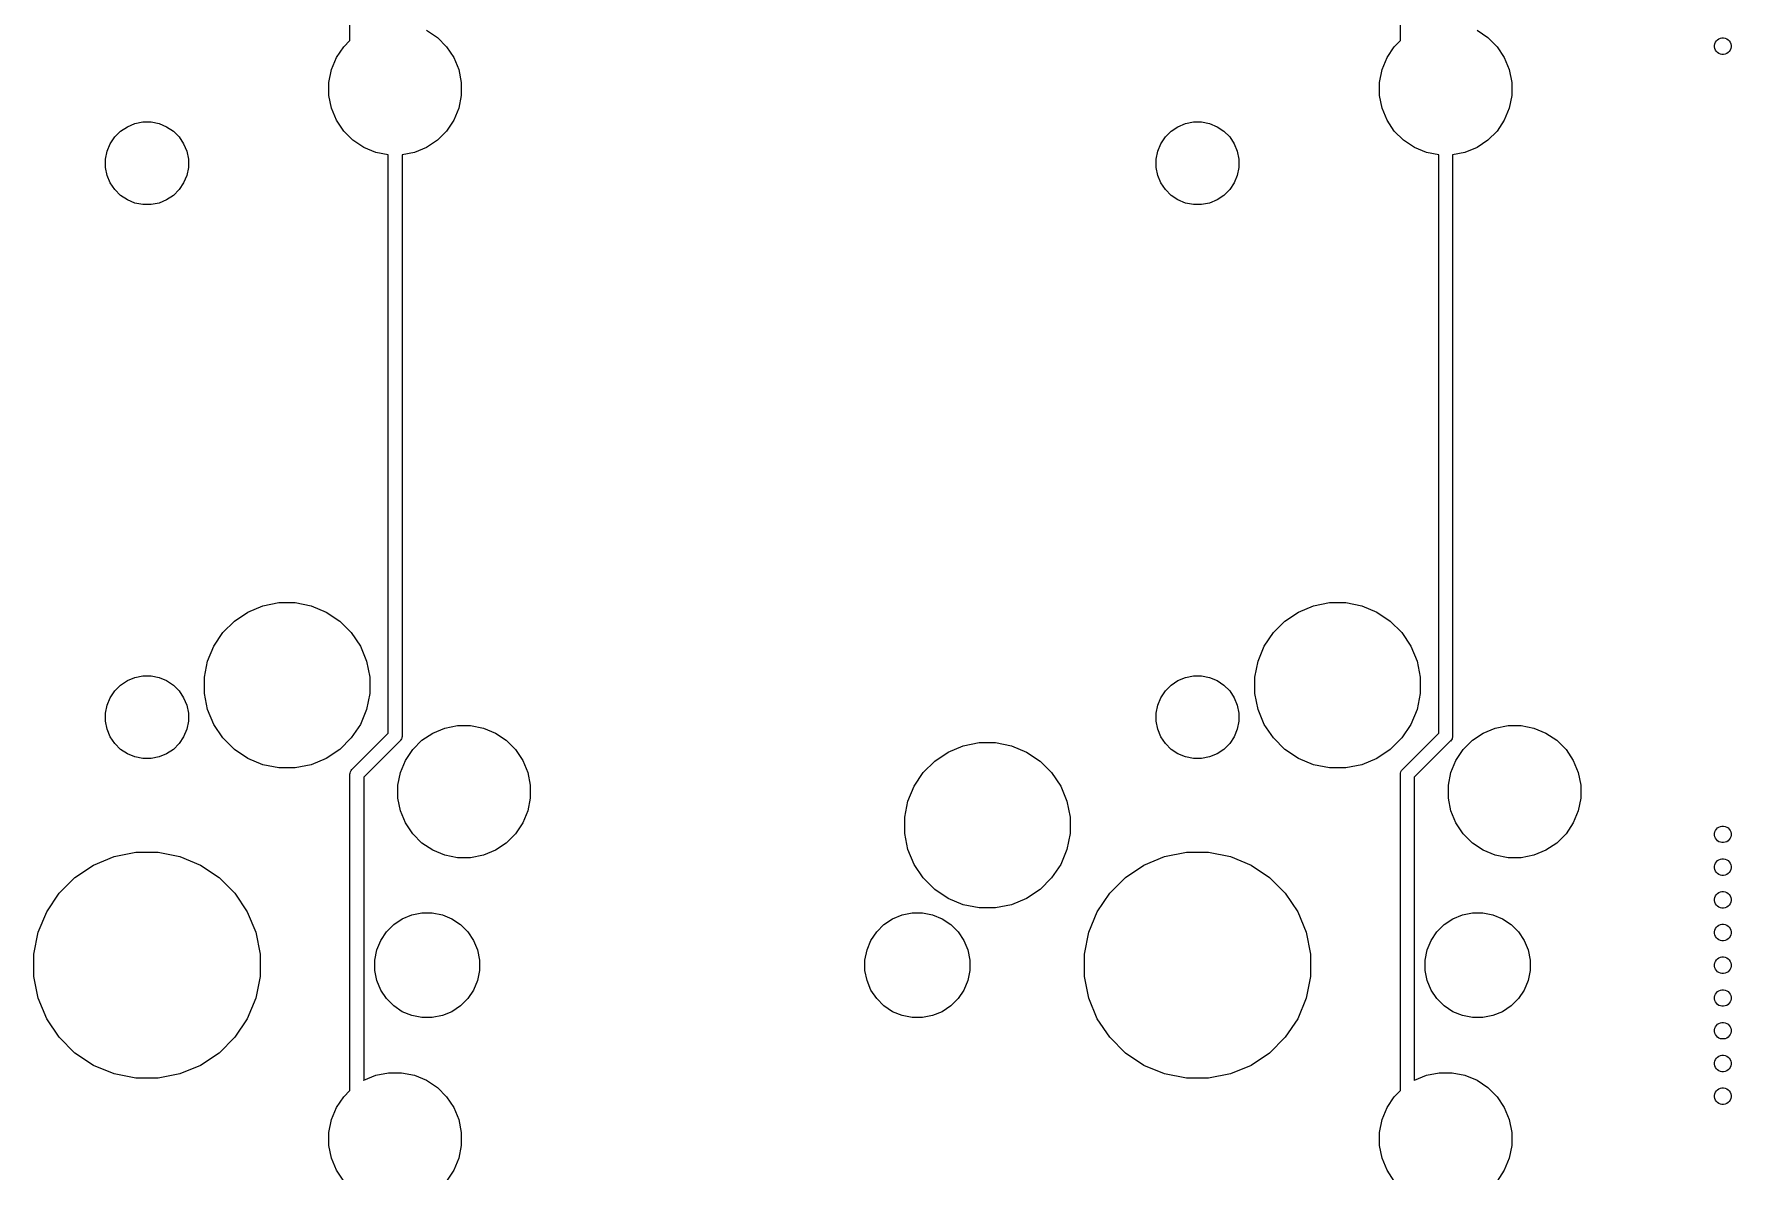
# Model space of a CAD drawing. Extents: x 52 to 337, y -159 to -34.
# Drawn here: x 163.05 to 193.82, y -111.68 to -91.05 of the extents above; entities that cross this region are included whole.
import ezdxf

# ---------------------------------------------------------------- set-up
doc = ezdxf.new("R2010")
doc.units = 0
doc.layers.add('BLACK', color=7, linetype='CONTINUOUS')

msp = doc.modelspace()

# ---------------------------------------------------------------- linework, layer by layer
at = {"layer": 'BLACK', "linetype": 'CONTINUOUS'}
for p, q in [((168.78, -91.1729), (168.78, -85.4441)), ((187.83, -91.1729), (187.83, -85.4441)), ((170.168, -90.9866), (170.365, -91.1179)), ((189.218, -90.9866), (189.415, -91.1179)), ((168.537, -91.4816), (168.668, -91.285)), ((168.668, -91.285), (168.78, -91.1729)), ((170.365, -91.1179), (170.532, -91.285)), ((170.532, -91.285), (170.663, -91.4816)), ((187.587, -91.4816), (187.718, -91.285)), ((187.718, -91.285), (187.83, -91.1729)), ((189.415, -91.1179), (189.582, -91.285)), ((189.582, -91.285), (189.713, -91.4816)), ((193.525, -91.2602), (193.531, -91.2312)), ((193.525, -91.2898), (193.525, -91.2602)), ((193.531, -91.3188), (193.525, -91.2898)), ((193.531, -91.2312), (193.542, -91.2039)), ((193.542, -91.3461), (193.531, -91.3188)), ((193.542, -91.2039), (193.558, -91.1794)), ((193.558, -91.3706), (193.542, -91.3461)), ((193.558, -91.1794), (193.579, -91.1585)), ((193.579, -91.3915), (193.558, -91.3706)), ((193.579, -91.1585), (193.604, -91.1421)), ((193.604, -91.4079), (193.579, -91.3915)), ((193.604, -91.1421), (193.631, -91.1308)), ((193.631, -91.1308), (193.66, -91.125)), ((193.66, -91.125), (193.69, -91.125)), ((193.69, -91.125), (193.719, -91.1308)), ((193.719, -91.1308), (193.746, -91.1421)), ((193.746, -91.1421), (193.771, -91.1585)), ((193.771, -91.3915), (193.746, -91.4079)), ((193.771, -91.1585), (193.792, -91.1794)), ((193.792, -91.3706), (193.771, -91.3915)), ((193.792, -91.1794), (193.808, -91.2039)), ((193.808, -91.3461), (193.792, -91.3706)), ((193.808, -91.2039), (193.819, -91.2312)), ((193.819, -91.3188), (193.808, -91.3461)), ((193.819, -91.2312), (193.825, -91.2602)), ((193.825, -91.2898), (193.819, -91.3188)), ((193.825, -91.2602), (193.825, -91.2898)), ((168.4, -91.9318), (168.446, -91.7)), ((168.446, -91.7), (168.537, -91.4816)), ((170.663, -91.4816), (170.754, -91.7)), ((170.754, -91.7), (170.8, -91.9318)), ((187.45, -91.9318), (187.496, -91.7)), ((187.496, -91.7), (187.587, -91.4816)), ((189.713, -91.4816), (189.804, -91.7)), ((189.804, -91.7), (189.85, -91.9318)), ((193.631, -91.4192), (193.604, -91.4079)), ((193.66, -91.425), (193.631, -91.4192)), ((193.69, -91.425), (193.66, -91.425)), ((193.719, -91.4192), (193.69, -91.425)), ((193.746, -91.4079), (193.719, -91.4192)), ((168.4, -92.1682), (168.4, -91.9318)), ((170.8, -91.9318), (170.8, -92.1682)), ((187.45, -92.1682), (187.45, -91.9318)), ((189.85, -91.9318), (189.85, -92.1682)), ((168.446, -92.4), (168.4, -92.1682)), ((170.8, -92.1682), (170.754, -92.4)), ((187.496, -92.4), (187.45, -92.1682)), ((189.85, -92.1682), (189.804, -92.4)), ((168.537, -92.6184), (168.446, -92.4)), ((168.668, -92.815), (168.537, -92.6184)), ((170.663, -92.6184), (170.532, -92.815)), ((170.754, -92.4), (170.663, -92.6184)), ((187.587, -92.6184), (187.496, -92.4)), ((187.718, -92.815), (187.587, -92.6184)), ((189.713, -92.6184), (189.582, -92.815)), ((189.804, -92.4), (189.713, -92.6184)), ((164.435, -93.0447), (164.517, -92.9219)), ((164.517, -92.9219), (164.622, -92.8174)), ((164.622, -92.8174), (164.745, -92.7354)), ((164.745, -92.7354), (164.881, -92.6788)), ((164.881, -92.6788), (165.026, -92.65)), ((165.026, -92.65), (165.174, -92.65)), ((165.174, -92.65), (165.319, -92.6788)), ((165.319, -92.6788), (165.455, -92.7354)), ((165.455, -92.7354), (165.578, -92.8174)), ((165.578, -92.8174), (165.683, -92.9219)), ((165.683, -92.9219), (165.765, -93.0447)), ((168.835, -92.9821), (168.668, -92.815)), ((170.532, -92.815), (170.365, -92.9821)), ((183.485, -93.0447), (183.567, -92.9219)), ((183.567, -92.9219), (183.672, -92.8174)), ((183.672, -92.8174), (183.795, -92.7354)), ((183.795, -92.7354), (183.931, -92.6788)), ((183.931, -92.6788), (184.076, -92.65)), ((184.076, -92.65), (184.224, -92.65)), ((184.224, -92.65), (184.369, -92.6788)), ((184.369, -92.6788), (184.505, -92.7354)), ((184.505, -92.7354), (184.628, -92.8174)), ((184.628, -92.8174), (184.733, -92.9219)), ((184.733, -92.9219), (184.815, -93.0447)), ((187.885, -92.9821), (187.718, -92.815)), ((189.582, -92.815), (189.415, -92.9821)), ((164.35, -93.3261), (164.379, -93.1812)), ((164.379, -93.1812), (164.435, -93.0447)), ((165.765, -93.0447), (165.821, -93.1812)), ((165.821, -93.1812), (165.85, -93.3261)), ((169.032, -93.1134), (168.835, -92.9821)), ((169.25, -93.2039), (169.032, -93.1134)), ((169.475, -93.2486), (169.25, -93.2039)), ((169.95, -93.2039), (169.725, -93.2486)), ((170.168, -93.1134), (169.95, -93.2039)), ((170.365, -92.9821), (170.168, -93.1134)), ((183.4, -93.3261), (183.429, -93.1812)), ((183.429, -93.1812), (183.485, -93.0447)), ((184.815, -93.0447), (184.871, -93.1812)), ((184.871, -93.1812), (184.9, -93.3261)), ((188.082, -93.1134), (187.885, -92.9821)), ((188.3, -93.2039), (188.082, -93.1134)), ((188.525, -93.2486), (188.3, -93.2039)), ((189, -93.2039), (188.775, -93.2486)), ((189.218, -93.1134), (189, -93.2039)), ((189.415, -92.9821), (189.218, -93.1134)), ((164.35, -93.4739), (164.35, -93.3261)), ((164.379, -93.6188), (164.35, -93.4739)), ((165.85, -93.4739), (165.821, -93.6188)), ((165.85, -93.3261), (165.85, -93.4739)), ((169.475, -103.741), (169.475, -93.2486)), ((169.725, -93.2486), (169.725, -103.787)), ((183.4, -93.4739), (183.4, -93.3261)), ((183.429, -93.6188), (183.4, -93.4739)), ((184.9, -93.4739), (184.871, -93.6188)), ((184.9, -93.3261), (184.9, -93.4739)), ((188.525, -103.741), (188.525, -93.2486)), ((188.775, -93.2486), (188.775, -103.787)), ((164.435, -93.7553), (164.379, -93.6188)), ((164.517, -93.8781), (164.435, -93.7553)), ((165.765, -93.7553), (165.683, -93.8781)), ((165.821, -93.6188), (165.765, -93.7553)), ((183.485, -93.7553), (183.429, -93.6188)), ((183.567, -93.8781), (183.485, -93.7553)), ((184.815, -93.7553), (184.733, -93.8781)), ((184.871, -93.6188), (184.815, -93.7553)), ((164.622, -93.9826), (164.517, -93.8781)), ((164.745, -94.0646), (164.622, -93.9826)), ((164.881, -94.1212), (164.745, -94.0646)), ((165.026, -94.15), (164.881, -94.1212)), ((165.174, -94.15), (165.026, -94.15)), ((165.319, -94.1212), (165.174, -94.15)), ((165.455, -94.0646), (165.319, -94.1212)), ((165.578, -93.9826), (165.455, -94.0646)), ((165.683, -93.8781), (165.578, -93.9826)), ((183.672, -93.9826), (183.567, -93.8781)), ((183.795, -94.0646), (183.672, -93.9826)), ((183.931, -94.1212), (183.795, -94.0646)), ((184.076, -94.15), (183.931, -94.1212)), ((184.224, -94.15), (184.076, -94.15)), ((184.369, -94.1212), (184.224, -94.15)), ((184.505, -94.0646), (184.369, -94.1212)), ((184.628, -93.9826), (184.505, -94.0646)), ((184.733, -93.8781), (184.628, -93.9826)), ((166.684, -101.705), (166.929, -101.541)), ((166.929, -101.541), (167.202, -101.428)), ((167.202, -101.428), (167.492, -101.37)), ((167.492, -101.37), (167.788, -101.37)), ((167.788, -101.37), (168.078, -101.428)), ((168.078, -101.428), (168.351, -101.541)), ((168.351, -101.541), (168.596, -101.705)), ((185.734, -101.705), (185.979, -101.541)), ((185.979, -101.541), (186.252, -101.428)), ((186.252, -101.428), (186.542, -101.37)), ((186.542, -101.37), (186.838, -101.37)), ((186.838, -101.37), (187.128, -101.428)), ((187.128, -101.428), (187.401, -101.541)), ((187.401, -101.541), (187.646, -101.705)), ((166.475, -101.914), (166.684, -101.705)), ((168.596, -101.705), (168.805, -101.914)), ((185.525, -101.914), (185.734, -101.705)), ((187.646, -101.705), (187.855, -101.914)), ((166.198, -102.432), (166.311, -102.159)), ((166.311, -102.159), (166.475, -101.914)), ((168.805, -101.914), (168.969, -102.159)), ((168.969, -102.159), (169.082, -102.432)), ((185.248, -102.432), (185.361, -102.159)), ((185.361, -102.159), (185.525, -101.914)), ((187.855, -101.914), (188.019, -102.159)), ((188.019, -102.159), (188.132, -102.432)), ((166.14, -102.722), (166.198, -102.432)), ((169.082, -102.432), (169.14, -102.722)), ((185.19, -102.722), (185.248, -102.432)), ((188.132, -102.432), (188.19, -102.722)), ((164.622, -102.867), (164.745, -102.785)), ((164.745, -102.785), (164.881, -102.729)), ((164.881, -102.729), (165.026, -102.7)), ((165.026, -102.7), (165.174, -102.7)), ((165.174, -102.7), (165.319, -102.729)), ((165.319, -102.729), (165.455, -102.785)), ((165.455, -102.785), (165.578, -102.867)), ((166.14, -103.018), (166.14, -102.722)), ((169.14, -102.722), (169.14, -103.018)), ((183.672, -102.867), (183.795, -102.785)), ((183.795, -102.785), (183.931, -102.729)), ((183.931, -102.729), (184.076, -102.7)), ((184.076, -102.7), (184.224, -102.7)), ((184.224, -102.7), (184.369, -102.729)), ((184.369, -102.729), (184.505, -102.785)), ((184.505, -102.785), (184.628, -102.867)), ((185.19, -103.018), (185.19, -102.722)), ((188.19, -102.722), (188.19, -103.018)), ((164.379, -103.231), (164.435, -103.095)), ((164.435, -103.095), (164.517, -102.972)), ((164.517, -102.972), (164.622, -102.867)), ((165.578, -102.867), (165.683, -102.972)), ((165.683, -102.972), (165.765, -103.095)), ((165.765, -103.095), (165.821, -103.231)), ((166.198, -103.308), (166.14, -103.018)), ((169.14, -103.018), (169.082, -103.308)), ((183.429, -103.231), (183.485, -103.095)), ((183.485, -103.095), (183.567, -102.972)), ((183.567, -102.972), (183.672, -102.867)), ((184.628, -102.867), (184.733, -102.972)), ((184.733, -102.972), (184.815, -103.095)), ((184.815, -103.095), (184.871, -103.231)), ((185.248, -103.308), (185.19, -103.018)), ((188.19, -103.018), (188.132, -103.308)), ((164.35, -103.376), (164.379, -103.231)), ((164.35, -103.524), (164.35, -103.376)), ((165.821, -103.231), (165.85, -103.376)), ((165.85, -103.376), (165.85, -103.524)), ((166.311, -103.581), (166.198, -103.308)), ((169.082, -103.308), (168.969, -103.581)), ((183.4, -103.376), (183.429, -103.231)), ((183.4, -103.524), (183.4, -103.376)), ((184.871, -103.231), (184.9, -103.376)), ((184.9, -103.376), (184.9, -103.524)), ((185.361, -103.581), (185.248, -103.308)), ((188.132, -103.308), (188.019, -103.581)), ((164.379, -103.669), (164.35, -103.524)), ((164.435, -103.805), (164.379, -103.669)), ((165.821, -103.669), (165.765, -103.805)), ((165.85, -103.524), (165.821, -103.669)), ((166.475, -103.826), (166.311, -103.581)), ((168.969, -103.581), (168.805, -103.826)), ((170.282, -103.737), (170.5, -103.646)), ((170.5, -103.646), (170.732, -103.6)), ((170.732, -103.6), (170.968, -103.6)), ((170.968, -103.6), (171.2, -103.646)), ((171.2, -103.646), (171.418, -103.737)), ((183.429, -103.669), (183.4, -103.524)), ((183.485, -103.805), (183.429, -103.669)), ((184.871, -103.669), (184.815, -103.805)), ((184.9, -103.524), (184.871, -103.669)), ((185.525, -103.826), (185.361, -103.581)), ((188.019, -103.581), (187.855, -103.826)), ((189.332, -103.737), (189.55, -103.646)), ((189.55, -103.646), (189.782, -103.6)), ((189.782, -103.6), (190.018, -103.6)), ((190.018, -103.6), (190.25, -103.646)), ((190.25, -103.646), (190.468, -103.737)), ((164.517, -103.928), (164.435, -103.805)), ((164.622, -104.033), (164.517, -103.928)), ((165.683, -103.928), (165.578, -104.033)), ((165.765, -103.805), (165.683, -103.928)), ((166.684, -104.035), (166.475, -103.826)), ((168.805, -103.826), (168.596, -104.035)), ((168.821, -104.395), (169.475, -103.741)), ((169.684, -103.886), (169.03, -104.54)), ((169.689, -103.882), (169.684, -103.886)), ((169.7, -103.868), (169.689, -103.882)), ((169.704, -103.863), (169.7, -103.868)), ((169.716, -103.841), (169.704, -103.863)), ((169.72, -103.829), (169.716, -103.841)), ((169.723, -103.818), (169.72, -103.829)), ((169.725, -103.799), (169.723, -103.818)), ((169.725, -103.787), (169.726, -103.793)), ((169.726, -103.793), (169.725, -103.799)), ((169.725, -103.799), (169.725, -103.799)), ((169.918, -104.035), (170.085, -103.868)), ((170.085, -103.868), (170.282, -103.737)), ((171.418, -103.737), (171.615, -103.868)), ((171.615, -103.868), (171.782, -104.035)), ((179.629, -104.081), (179.902, -103.968)), ((179.902, -103.968), (180.192, -103.91)), ((180.192, -103.91), (180.488, -103.91)), ((180.488, -103.91), (180.778, -103.968)), ((180.778, -103.968), (181.051, -104.081)), ((183.567, -103.928), (183.485, -103.805)), ((183.672, -104.033), (183.567, -103.928)), ((184.733, -103.928), (184.628, -104.033)), ((184.815, -103.805), (184.733, -103.928)), ((185.734, -104.035), (185.525, -103.826)), ((187.855, -103.826), (187.646, -104.035)), ((187.871, -104.395), (188.525, -103.741)), ((188.734, -103.886), (188.08, -104.54)), ((188.739, -103.882), (188.734, -103.886)), ((188.75, -103.868), (188.739, -103.882)), ((188.754, -103.863), (188.75, -103.868)), ((188.766, -103.841), (188.754, -103.863)), ((188.77, -103.829), (188.766, -103.841)), ((188.773, -103.818), (188.77, -103.829)), ((188.775, -103.799), (188.773, -103.818)), ((188.775, -103.787), (188.776, -103.793)), ((188.776, -103.793), (188.775, -103.799)), ((188.775, -103.799), (188.775, -103.799)), ((188.968, -104.035), (189.135, -103.868)), ((189.135, -103.868), (189.332, -103.737)), ((190.468, -103.737), (190.665, -103.868)), ((190.665, -103.868), (190.832, -104.035)), ((164.745, -104.115), (164.622, -104.033)), ((164.881, -104.171), (164.745, -104.115)), ((165.026, -104.2), (164.881, -104.171)), ((165.174, -104.2), (165.026, -104.2)), ((165.319, -104.171), (165.174, -104.2)), ((165.455, -104.115), (165.319, -104.171)), ((165.578, -104.033), (165.455, -104.115)), ((166.929, -104.199), (166.684, -104.035)), ((167.202, -104.312), (166.929, -104.199)), ((167.492, -104.37), (167.202, -104.312)), ((168.078, -104.312), (167.788, -104.37)), ((168.351, -104.199), (168.078, -104.312)), ((168.596, -104.035), (168.351, -104.199)), ((169.696, -104.45), (169.787, -104.232)), ((169.787, -104.232), (169.918, -104.035)), ((171.782, -104.035), (171.913, -104.232)), ((171.913, -104.232), (172.004, -104.45)), ((179.175, -104.454), (179.384, -104.245)), ((179.384, -104.245), (179.629, -104.081)), ((181.051, -104.081), (181.296, -104.245)), ((181.296, -104.245), (181.505, -104.454)), ((183.795, -104.115), (183.672, -104.033)), ((183.931, -104.171), (183.795, -104.115)), ((184.076, -104.2), (183.931, -104.171)), ((184.224, -104.2), (184.076, -104.2)), ((184.369, -104.171), (184.224, -104.2)), ((184.505, -104.115), (184.369, -104.171)), ((184.628, -104.033), (184.505, -104.115)), ((185.979, -104.199), (185.734, -104.035)), ((186.252, -104.312), (185.979, -104.199)), ((186.542, -104.37), (186.252, -104.312)), ((187.128, -104.312), (186.838, -104.37)), ((187.401, -104.199), (187.128, -104.312)), ((187.646, -104.035), (187.401, -104.199)), ((188.746, -104.45), (188.837, -104.232)), ((188.837, -104.232), (188.968, -104.035)), ((190.832, -104.035), (190.963, -104.232)), ((190.963, -104.232), (191.054, -104.45)), ((167.788, -104.37), (167.492, -104.37)), ((168.779, -104.488), (168.78, -104.482)), ((168.78, -104.494), (168.779, -104.488)), ((168.78, -104.482), (168.782, -104.463)), ((168.78, -104.482), (168.78, -104.482)), ((168.78, -110.223), (168.78, -104.494)), ((168.782, -104.463), (168.789, -104.44)), ((168.789, -104.44), (168.801, -104.418)), ((168.801, -104.418), (168.816, -104.399)), ((168.816, -104.399), (168.821, -104.395)), ((169.03, -104.54), (169.03, -110.038)), ((169.65, -104.682), (169.696, -104.45)), ((172.004, -104.45), (172.05, -104.682)), ((179.011, -104.699), (179.175, -104.454)), ((181.505, -104.454), (181.669, -104.699)), ((186.838, -104.37), (186.542, -104.37)), ((187.829, -104.488), (187.83, -104.482)), ((187.83, -104.494), (187.829, -104.488)), ((187.83, -104.482), (187.832, -104.463)), ((187.83, -104.482), (187.83, -104.482)), ((187.83, -110.223), (187.83, -104.494)), ((187.832, -104.463), (187.839, -104.44)), ((187.839, -104.44), (187.851, -104.418)), ((187.851, -104.418), (187.866, -104.399)), ((187.866, -104.399), (187.871, -104.395)), ((188.08, -104.54), (188.08, -110.038)), ((188.7, -104.682), (188.746, -104.45)), ((191.054, -104.45), (191.1, -104.682)), ((169.65, -104.918), (169.65, -104.682)), ((169.696, -105.15), (169.65, -104.918)), ((172.05, -104.918), (172.004, -105.15)), ((172.05, -104.682), (172.05, -104.918)), ((178.898, -104.972), (179.011, -104.699)), ((181.669, -104.699), (181.782, -104.972)), ((188.7, -104.918), (188.7, -104.682)), ((188.746, -105.15), (188.7, -104.918)), ((191.1, -104.918), (191.054, -105.15)), ((191.1, -104.682), (191.1, -104.918)), ((169.787, -105.368), (169.696, -105.15)), ((172.004, -105.15), (171.913, -105.368)), ((178.84, -105.262), (178.898, -104.972)), ((181.782, -104.972), (181.84, -105.262)), ((188.837, -105.368), (188.746, -105.15)), ((191.054, -105.15), (190.963, -105.368)), ((169.918, -105.565), (169.787, -105.368)), ((171.913, -105.368), (171.782, -105.565)), ((178.84, -105.558), (178.84, -105.262)), ((178.898, -105.848), (178.84, -105.558)), ((181.84, -105.558), (181.782, -105.848)), ((181.84, -105.262), (181.84, -105.558)), ((188.968, -105.565), (188.837, -105.368)), ((190.963, -105.368), (190.832, -105.565)), ((193.525, -105.56), (193.531, -105.531)), ((193.531, -105.531), (193.542, -105.504)), ((193.542, -105.504), (193.558, -105.479)), ((193.558, -105.479), (193.579, -105.458)), ((193.579, -105.458), (193.604, -105.442)), ((193.604, -105.442), (193.631, -105.431)), ((193.631, -105.431), (193.66, -105.425)), ((193.66, -105.425), (193.69, -105.425)), ((193.69, -105.425), (193.719, -105.431)), ((193.719, -105.431), (193.746, -105.442)), ((193.746, -105.442), (193.771, -105.458)), ((193.771, -105.458), (193.792, -105.479)), ((193.792, -105.479), (193.808, -105.504)), ((193.808, -105.504), (193.819, -105.531)), ((193.819, -105.531), (193.825, -105.56)), ((170.085, -105.732), (169.918, -105.565)), ((170.282, -105.863), (170.085, -105.732)), ((170.5, -105.954), (170.282, -105.863)), ((171.418, -105.863), (171.2, -105.954)), ((171.615, -105.732), (171.418, -105.863)), ((171.782, -105.565), (171.615, -105.732)), ((179.011, -106.121), (178.898, -105.848)), ((181.782, -105.848), (181.669, -106.121)), ((189.135, -105.732), (188.968, -105.565)), ((189.332, -105.863), (189.135, -105.732)), ((189.55, -105.954), (189.332, -105.863)), ((190.468, -105.863), (190.25, -105.954)), ((190.665, -105.732), (190.468, -105.863)), ((190.832, -105.565), (190.665, -105.732)), ((193.525, -105.59), (193.525, -105.56)), ((193.531, -105.619), (193.525, -105.59)), ((193.542, -105.646), (193.531, -105.619)), ((193.558, -105.671), (193.542, -105.646)), ((193.579, -105.692), (193.558, -105.671)), ((193.604, -105.708), (193.579, -105.692)), ((193.631, -105.719), (193.604, -105.708)), ((193.66, -105.725), (193.631, -105.719)), ((193.69, -105.725), (193.66, -105.725)), ((193.719, -105.719), (193.69, -105.725)), ((193.746, -105.708), (193.719, -105.719)), ((193.771, -105.692), (193.746, -105.708)), ((193.792, -105.671), (193.771, -105.692)), ((193.808, -105.646), (193.792, -105.671)), ((193.819, -105.619), (193.808, -105.646)), ((193.825, -105.59), (193.819, -105.619)), ((193.825, -105.56), (193.825, -105.59)), ((163.793, -106.358), (164.129, -106.133)), ((164.129, -106.133), (164.502, -105.979)), ((164.502, -105.979), (164.898, -105.9)), ((164.898, -105.9), (165.302, -105.9)), ((165.302, -105.9), (165.698, -105.979)), ((165.698, -105.979), (166.071, -106.133)), ((166.071, -106.133), (166.407, -106.358)), ((170.732, -106), (170.5, -105.954)), ((170.968, -106), (170.732, -106)), ((171.2, -105.954), (170.968, -106)), ((179.175, -106.366), (179.011, -106.121)), ((181.669, -106.121), (181.505, -106.366)), ((182.843, -106.358), (183.179, -106.133)), ((183.179, -106.133), (183.552, -105.979)), ((183.552, -105.979), (183.948, -105.9)), ((183.948, -105.9), (184.352, -105.9)), ((184.352, -105.9), (184.748, -105.979)), ((184.748, -105.979), (185.121, -106.133)), ((185.121, -106.133), (185.457, -106.358)), ((189.782, -106), (189.55, -105.954)), ((190.018, -106), (189.782, -106)), ((190.25, -105.954), (190.018, -106)), ((193.525, -106.154), (193.531, -106.125)), ((193.525, -106.184), (193.525, -106.154)), ((193.531, -106.125), (193.542, -106.098)), ((193.542, -106.098), (193.558, -106.073)), ((193.558, -106.073), (193.579, -106.052)), ((193.579, -106.052), (193.604, -106.036)), ((193.604, -106.036), (193.631, -106.025)), ((193.631, -106.025), (193.66, -106.019)), ((193.66, -106.019), (193.69, -106.019)), ((193.69, -106.019), (193.719, -106.025)), ((193.719, -106.025), (193.746, -106.036)), ((193.746, -106.036), (193.771, -106.052)), ((193.771, -106.052), (193.792, -106.073)), ((193.792, -106.073), (193.808, -106.098)), ((193.808, -106.098), (193.819, -106.125)), ((193.819, -106.125), (193.825, -106.154)), ((193.825, -106.154), (193.825, -106.184)), ((163.508, -106.643), (163.793, -106.358)), ((166.407, -106.358), (166.692, -106.643)), ((179.384, -106.575), (179.175, -106.366)), ((181.505, -106.366), (181.296, -106.575)), ((182.558, -106.643), (182.843, -106.358)), ((185.457, -106.358), (185.742, -106.643)), ((193.531, -106.213), (193.525, -106.184)), ((193.542, -106.24), (193.531, -106.213)), ((193.558, -106.264), (193.542, -106.24)), ((193.579, -106.285), (193.558, -106.264)), ((193.604, -106.302), (193.579, -106.285)), ((193.631, -106.313), (193.604, -106.302)), ((193.66, -106.319), (193.631, -106.313)), ((193.69, -106.319), (193.66, -106.319)), ((193.719, -106.313), (193.69, -106.319)), ((193.746, -106.302), (193.719, -106.313)), ((193.771, -106.285), (193.746, -106.302)), ((193.792, -106.264), (193.771, -106.285)), ((193.808, -106.24), (193.792, -106.264)), ((193.819, -106.213), (193.808, -106.24)), ((193.825, -106.184), (193.819, -106.213)), ((163.283, -106.979), (163.508, -106.643)), ((166.692, -106.643), (166.917, -106.979)), ((179.629, -106.739), (179.384, -106.575)), ((179.902, -106.852), (179.629, -106.739)), ((181.051, -106.739), (180.778, -106.852)), ((181.296, -106.575), (181.051, -106.739)), ((182.333, -106.979), (182.558, -106.643)), ((185.742, -106.643), (185.967, -106.979)), ((193.525, -106.748), (193.531, -106.719)), ((193.525, -106.777), (193.525, -106.748)), ((193.531, -106.806), (193.525, -106.777)), ((193.531, -106.719), (193.542, -106.691)), ((193.542, -106.691), (193.558, -106.667)), ((193.558, -106.667), (193.579, -106.646)), ((193.579, -106.646), (193.604, -106.63)), ((193.604, -106.63), (193.631, -106.618)), ((193.631, -106.618), (193.66, -106.612)), ((193.66, -106.612), (193.69, -106.612)), ((193.69, -106.612), (193.719, -106.618)), ((193.719, -106.618), (193.746, -106.63)), ((193.746, -106.63), (193.771, -106.646)), ((193.771, -106.646), (193.792, -106.667)), ((193.792, -106.667), (193.808, -106.691)), ((193.808, -106.691), (193.819, -106.719)), ((193.819, -106.719), (193.825, -106.748)), ((193.825, -106.777), (193.819, -106.806)), ((193.825, -106.748), (193.825, -106.777)), ((163.129, -107.352), (163.283, -106.979)), ((166.917, -106.979), (167.071, -107.352)), ((169.73, -107.108), (169.903, -107.037)), ((169.903, -107.037), (170.086, -107)), ((170.086, -107), (170.274, -107)), ((170.274, -107), (170.457, -107.037)), ((170.457, -107.037), (170.63, -107.108)), ((178.62, -107.108), (178.793, -107.037)), ((178.793, -107.037), (178.976, -107)), ((178.976, -107), (179.164, -107)), ((179.164, -107), (179.347, -107.037)), ((179.347, -107.037), (179.52, -107.108)), ((180.192, -106.91), (179.902, -106.852)), ((180.488, -106.91), (180.192, -106.91)), ((180.778, -106.852), (180.488, -106.91)), ((182.179, -107.352), (182.333, -106.979)), ((185.967, -106.979), (186.121, -107.352)), ((188.78, -107.108), (188.953, -107.037)), ((188.953, -107.037), (189.136, -107)), ((189.136, -107), (189.324, -107)), ((189.324, -107), (189.507, -107.037)), ((189.507, -107.037), (189.68, -107.108)), ((193.542, -106.834), (193.531, -106.806)), ((193.558, -106.858), (193.542, -106.834)), ((193.579, -106.879), (193.558, -106.858)), ((193.604, -106.895), (193.579, -106.879)), ((193.631, -106.907), (193.604, -106.895)), ((193.66, -106.912), (193.631, -106.907)), ((193.69, -106.912), (193.66, -106.912)), ((193.719, -106.907), (193.69, -106.912)), ((193.746, -106.895), (193.719, -106.907)), ((193.771, -106.879), (193.746, -106.895)), ((193.792, -106.858), (193.771, -106.879)), ((193.808, -106.834), (193.792, -106.858)), ((193.819, -106.806), (193.808, -106.834)), ((163.05, -107.748), (163.129, -107.352)), ((167.071, -107.352), (167.15, -107.748)), ((169.338, -107.5), (169.442, -107.344)), ((169.442, -107.344), (169.574, -107.212)), ((169.574, -107.212), (169.73, -107.108)), ((170.63, -107.108), (170.786, -107.212)), ((170.786, -107.212), (170.918, -107.344)), ((170.918, -107.344), (171.022, -107.5)), ((178.228, -107.5), (178.332, -107.344)), ((178.332, -107.344), (178.464, -107.212)), ((178.464, -107.212), (178.62, -107.108)), ((179.52, -107.108), (179.676, -107.212)), ((179.676, -107.212), (179.808, -107.344)), ((179.808, -107.344), (179.912, -107.5)), ((182.1, -107.748), (182.179, -107.352)), ((186.121, -107.352), (186.2, -107.748)), ((188.388, -107.5), (188.492, -107.344)), ((188.492, -107.344), (188.624, -107.212)), ((188.624, -107.212), (188.78, -107.108)), ((189.68, -107.108), (189.836, -107.212)), ((189.836, -107.212), (189.968, -107.344)), ((189.968, -107.344), (190.072, -107.5)), ((193.525, -107.341), (193.531, -107.312)), ((193.525, -107.371), (193.525, -107.341)), ((193.531, -107.4), (193.525, -107.371)), ((193.531, -107.312), (193.542, -107.285)), ((193.542, -107.427), (193.531, -107.4)), ((193.542, -107.285), (193.558, -107.261)), ((193.558, -107.261), (193.579, -107.24)), ((193.579, -107.24), (193.604, -107.223)), ((193.604, -107.223), (193.631, -107.212)), ((193.631, -107.212), (193.66, -107.206)), ((193.66, -107.206), (193.69, -107.206)), ((193.69, -107.206), (193.719, -107.212)), ((193.719, -107.212), (193.746, -107.223)), ((193.746, -107.223), (193.771, -107.24)), ((193.771, -107.24), (193.792, -107.261)), ((193.792, -107.261), (193.808, -107.285)), ((193.808, -107.285), (193.819, -107.312)), ((193.819, -107.4), (193.808, -107.427)), ((193.819, -107.312), (193.825, -107.341)), ((193.825, -107.371), (193.819, -107.4)), ((193.825, -107.341), (193.825, -107.371)), ((169.23, -107.856), (169.267, -107.673)), ((169.267, -107.673), (169.338, -107.5)), ((171.022, -107.5), (171.093, -107.673)), ((171.093, -107.673), (171.13, -107.856)), ((178.12, -107.856), (178.157, -107.673)), ((178.157, -107.673), (178.228, -107.5)), ((179.912, -107.5), (179.983, -107.673)), ((179.983, -107.673), (180.02, -107.856)), ((188.28, -107.856), (188.317, -107.673)), ((188.317, -107.673), (188.388, -107.5)), ((190.072, -107.5), (190.143, -107.673)), ((190.143, -107.673), (190.18, -107.856)), ((193.558, -107.452), (193.542, -107.427)), ((193.579, -107.473), (193.558, -107.452)), ((193.604, -107.489), (193.579, -107.473)), ((193.631, -107.5), (193.604, -107.489)), ((193.66, -107.506), (193.631, -107.5)), ((193.69, -107.506), (193.66, -107.506)), ((193.719, -107.5), (193.69, -107.506)), ((193.746, -107.489), (193.719, -107.5)), ((193.771, -107.473), (193.746, -107.489)), ((193.792, -107.452), (193.771, -107.473)), ((193.808, -107.427), (193.792, -107.452)), ((163.05, -108.152), (163.05, -107.748)), ((167.15, -107.748), (167.15, -108.152)), ((169.23, -108.044), (169.23, -107.856)), ((171.13, -107.856), (171.13, -108.044)), ((178.12, -108.044), (178.12, -107.856)), ((180.02, -107.856), (180.02, -108.044)), ((182.1, -108.152), (182.1, -107.748)), ((186.2, -107.748), (186.2, -108.152)), ((188.28, -108.044), (188.28, -107.856)), ((190.18, -107.856), (190.18, -108.044)), ((193.525, -107.935), (193.531, -107.906)), ((193.525, -107.965), (193.525, -107.935)), ((193.531, -107.994), (193.525, -107.965)), ((193.531, -107.906), (193.542, -107.879)), ((193.542, -108.021), (193.531, -107.994)), ((193.542, -107.879), (193.558, -107.854)), ((193.558, -107.854), (193.579, -107.833)), ((193.579, -107.833), (193.604, -107.817)), ((193.604, -107.817), (193.631, -107.806)), ((193.631, -107.806), (193.66, -107.8)), ((193.66, -107.8), (193.69, -107.8)), ((193.69, -107.8), (193.719, -107.806)), ((193.719, -107.806), (193.746, -107.817)), ((193.746, -107.817), (193.771, -107.833)), ((193.771, -107.833), (193.792, -107.854)), ((193.792, -107.854), (193.808, -107.879)), ((193.808, -107.879), (193.819, -107.906)), ((193.819, -107.994), (193.808, -108.021)), ((193.819, -107.906), (193.825, -107.935)), ((193.825, -107.965), (193.819, -107.994)), ((193.825, -107.935), (193.825, -107.965)), ((163.129, -108.548), (163.05, -108.152)), ((167.15, -108.152), (167.071, -108.548)), ((169.267, -108.227), (169.23, -108.044)), ((169.338, -108.4), (169.267, -108.227)), ((171.093, -108.227), (171.022, -108.4)), ((171.13, -108.044), (171.093, -108.227)), ((178.157, -108.227), (178.12, -108.044)), ((178.228, -108.4), (178.157, -108.227)), ((179.983, -108.227), (179.912, -108.4)), ((180.02, -108.044), (179.983, -108.227)), ((182.179, -108.548), (182.1, -108.152)), ((186.2, -108.152), (186.121, -108.548)), ((188.317, -108.227), (188.28, -108.044)), ((188.388, -108.4), (188.317, -108.227)), ((190.143, -108.227), (190.072, -108.4)), ((190.18, -108.044), (190.143, -108.227)), ((193.558, -108.046), (193.542, -108.021)), ((193.579, -108.067), (193.558, -108.046)), ((193.604, -108.083), (193.579, -108.067)), ((193.631, -108.094), (193.604, -108.083)), ((193.66, -108.1), (193.631, -108.094)), ((193.69, -108.1), (193.66, -108.1)), ((193.719, -108.094), (193.69, -108.1)), ((193.746, -108.083), (193.719, -108.094)), ((193.771, -108.067), (193.746, -108.083)), ((193.792, -108.046), (193.771, -108.067)), ((193.808, -108.021), (193.792, -108.046)), ((163.283, -108.921), (163.129, -108.548)), ((167.071, -108.548), (166.917, -108.921)), ((169.442, -108.556), (169.338, -108.4)), ((169.574, -108.688), (169.442, -108.556)), ((170.918, -108.556), (170.786, -108.688)), ((171.022, -108.4), (170.918, -108.556)), ((178.332, -108.556), (178.228, -108.4)), ((178.464, -108.688), (178.332, -108.556)), ((179.808, -108.556), (179.676, -108.688)), ((179.912, -108.4), (179.808, -108.556)), ((182.333, -108.921), (182.179, -108.548)), ((186.121, -108.548), (185.967, -108.921)), ((188.492, -108.556), (188.388, -108.4)), ((188.624, -108.688), (188.492, -108.556)), ((189.968, -108.556), (189.836, -108.688)), ((190.072, -108.4), (189.968, -108.556)), ((193.525, -108.529), (193.531, -108.5)), ((193.525, -108.559), (193.525, -108.529)), ((193.531, -108.588), (193.525, -108.559)), ((193.531, -108.5), (193.542, -108.473)), ((193.542, -108.615), (193.531, -108.588)), ((193.542, -108.473), (193.558, -108.448)), ((193.558, -108.639), (193.542, -108.615)), ((193.558, -108.448), (193.579, -108.427)), ((193.579, -108.427), (193.604, -108.411)), ((193.604, -108.411), (193.631, -108.4)), ((193.631, -108.4), (193.66, -108.394)), ((193.66, -108.394), (193.69, -108.394)), ((193.69, -108.394), (193.719, -108.4)), ((193.719, -108.4), (193.746, -108.411)), ((193.746, -108.411), (193.771, -108.427)), ((193.771, -108.427), (193.792, -108.448)), ((193.792, -108.448), (193.808, -108.473)), ((193.808, -108.615), (193.792, -108.639)), ((193.808, -108.473), (193.819, -108.5)), ((193.819, -108.588), (193.808, -108.615)), ((193.819, -108.5), (193.825, -108.529)), ((193.825, -108.559), (193.819, -108.588)), ((193.825, -108.529), (193.825, -108.559)), ((163.508, -109.257), (163.283, -108.921)), ((166.917, -108.921), (166.692, -109.257)), ((169.73, -108.792), (169.574, -108.688)), ((169.903, -108.863), (169.73, -108.792)), ((170.086, -108.9), (169.903, -108.863)), ((170.274, -108.9), (170.086, -108.9)), ((170.457, -108.863), (170.274, -108.9)), ((170.63, -108.792), (170.457, -108.863)), ((170.786, -108.688), (170.63, -108.792)), ((178.62, -108.792), (178.464, -108.688)), ((178.793, -108.863), (178.62, -108.792)), ((178.976, -108.9), (178.793, -108.863)), ((179.164, -108.9), (178.976, -108.9)), ((179.347, -108.863), (179.164, -108.9)), ((179.52, -108.792), (179.347, -108.863)), ((179.676, -108.688), (179.52, -108.792)), ((182.558, -109.257), (182.333, -108.921)), ((185.967, -108.921), (185.742, -109.257)), ((188.78, -108.792), (188.624, -108.688)), ((188.953, -108.863), (188.78, -108.792)), ((189.136, -108.9), (188.953, -108.863)), ((189.324, -108.9), (189.136, -108.9)), ((189.507, -108.863), (189.324, -108.9)), ((189.68, -108.792), (189.507, -108.863)), ((189.836, -108.688), (189.68, -108.792)), ((193.579, -108.66), (193.558, -108.639)), ((193.604, -108.677), (193.579, -108.66)), ((193.631, -108.688), (193.604, -108.677)), ((193.66, -108.694), (193.631, -108.688)), ((193.69, -108.694), (193.66, -108.694)), ((193.719, -108.688), (193.69, -108.694)), ((193.746, -108.677), (193.719, -108.688)), ((193.771, -108.66), (193.746, -108.677)), ((193.792, -108.639), (193.771, -108.66)), ((193.525, -109.123), (193.531, -109.094)), ((193.525, -109.152), (193.525, -109.123)), ((193.531, -109.181), (193.525, -109.152)), ((193.531, -109.094), (193.542, -109.066)), ((193.542, -109.209), (193.531, -109.181)), ((193.542, -109.066), (193.558, -109.042)), ((193.558, -109.233), (193.542, -109.209)), ((193.558, -109.042), (193.579, -109.021)), ((193.579, -109.254), (193.558, -109.233)), ((193.579, -109.021), (193.604, -109.005)), ((193.604, -109.005), (193.631, -108.993)), ((193.631, -108.993), (193.66, -108.987)), ((193.66, -108.987), (193.69, -108.987)), ((193.69, -108.987), (193.719, -108.993)), ((193.719, -108.993), (193.746, -109.005)), ((193.746, -109.005), (193.771, -109.021)), ((193.771, -109.021), (193.792, -109.042)), ((193.792, -109.233), (193.771, -109.254)), ((193.792, -109.042), (193.808, -109.066)), ((193.808, -109.209), (193.792, -109.233)), ((193.808, -109.066), (193.819, -109.094)), ((193.819, -109.181), (193.808, -109.209)), ((193.819, -109.094), (193.825, -109.123)), ((193.825, -109.152), (193.819, -109.181)), ((193.825, -109.123), (193.825, -109.152)), ((163.793, -109.542), (163.508, -109.257)), ((164.129, -109.767), (163.793, -109.542)), ((166.407, -109.542), (166.071, -109.767)), ((166.692, -109.257), (166.407, -109.542)), ((182.843, -109.542), (182.558, -109.257)), ((183.179, -109.767), (182.843, -109.542)), ((185.457, -109.542), (185.121, -109.767)), ((185.742, -109.257), (185.457, -109.542)), ((193.604, -109.27), (193.579, -109.254)), ((193.631, -109.282), (193.604, -109.27)), ((193.66, -109.287), (193.631, -109.282)), ((193.69, -109.287), (193.66, -109.287)), ((193.719, -109.282), (193.69, -109.287)), ((193.746, -109.27), (193.719, -109.282)), ((193.771, -109.254), (193.746, -109.27)), ((164.502, -109.921), (164.129, -109.767)), ((166.071, -109.767), (165.698, -109.921)), ((183.552, -109.921), (183.179, -109.767)), ((185.121, -109.767), (184.748, -109.921)), ((193.525, -109.716), (193.531, -109.687)), ((193.525, -109.746), (193.525, -109.716)), ((193.531, -109.775), (193.525, -109.746)), ((193.531, -109.687), (193.542, -109.66)), ((193.542, -109.802), (193.531, -109.775)), ((193.542, -109.66), (193.558, -109.636)), ((193.558, -109.827), (193.542, -109.802)), ((193.558, -109.636), (193.579, -109.615)), ((193.579, -109.848), (193.558, -109.827)), ((193.579, -109.615), (193.604, -109.598)), ((193.604, -109.864), (193.579, -109.848)), ((193.604, -109.598), (193.631, -109.587)), ((193.631, -109.875), (193.604, -109.864)), ((193.631, -109.587), (193.66, -109.581)), ((193.66, -109.581), (193.69, -109.581)), ((193.69, -109.581), (193.719, -109.587)), ((193.719, -109.587), (193.746, -109.598)), ((193.746, -109.864), (193.719, -109.875)), ((193.746, -109.598), (193.771, -109.615)), ((193.771, -109.848), (193.746, -109.864)), ((193.771, -109.615), (193.792, -109.636)), ((193.792, -109.827), (193.771, -109.848)), ((193.792, -109.636), (193.808, -109.66)), ((193.808, -109.802), (193.792, -109.827)), ((193.808, -109.66), (193.819, -109.687)), ((193.819, -109.775), (193.808, -109.802)), ((193.819, -109.687), (193.825, -109.716)), ((193.825, -109.746), (193.819, -109.775)), ((193.825, -109.716), (193.825, -109.746)), ((164.898, -110), (164.502, -109.921)), ((165.302, -110), (164.898, -110)), ((165.698, -109.921), (165.302, -110)), ((169.03, -110.038), (169.032, -110.037)), ((169.032, -110.037), (169.25, -109.946)), ((169.25, -109.946), (169.482, -109.9)), ((169.482, -109.9), (169.718, -109.9)), ((169.718, -109.9), (169.95, -109.946)), ((169.95, -109.946), (170.168, -110.037)), ((170.168, -110.037), (170.365, -110.168)), ((170.365, -110.168), (170.532, -110.335)), ((183.948, -110), (183.552, -109.921)), ((184.352, -110), (183.948, -110)), ((184.748, -109.921), (184.352, -110)), ((188.08, -110.038), (188.082, -110.037)), ((188.082, -110.037), (188.3, -109.946)), ((188.3, -109.946), (188.532, -109.9)), ((188.532, -109.9), (188.768, -109.9)), ((188.768, -109.9), (189, -109.946)), ((189, -109.946), (189.218, -110.037)), ((189.218, -110.037), (189.415, -110.168)), ((189.415, -110.168), (189.582, -110.335)), ((193.66, -109.881), (193.631, -109.875)), ((193.69, -109.881), (193.66, -109.881)), ((193.719, -109.875), (193.69, -109.881)), ((168.537, -110.532), (168.668, -110.335)), ((168.668, -110.335), (168.78, -110.223)), ((170.532, -110.335), (170.663, -110.532)), ((187.587, -110.532), (187.718, -110.335)), ((187.718, -110.335), (187.83, -110.223)), ((189.582, -110.335), (189.713, -110.532)), ((193.525, -110.31), (193.531, -110.281)), ((193.525, -110.34), (193.525, -110.31)), ((193.531, -110.369), (193.525, -110.34)), ((193.531, -110.281), (193.542, -110.254)), ((193.542, -110.396), (193.531, -110.369)), ((193.542, -110.254), (193.558, -110.229)), ((193.558, -110.421), (193.542, -110.396)), ((193.558, -110.229), (193.579, -110.208)), ((193.579, -110.442), (193.558, -110.421)), ((193.579, -110.208), (193.604, -110.192)), ((193.604, -110.458), (193.579, -110.442)), ((193.604, -110.192), (193.631, -110.181)), ((193.631, -110.469), (193.604, -110.458)), ((193.631, -110.181), (193.66, -110.175)), ((193.66, -110.475), (193.631, -110.469)), ((193.66, -110.175), (193.69, -110.175)), ((193.69, -110.475), (193.66, -110.475)), ((193.69, -110.175), (193.719, -110.181)), ((193.719, -110.469), (193.69, -110.475)), ((193.719, -110.181), (193.746, -110.192)), ((193.746, -110.458), (193.719, -110.469)), ((193.746, -110.192), (193.771, -110.208)), ((193.771, -110.442), (193.746, -110.458)), ((193.771, -110.208), (193.792, -110.229)), ((193.792, -110.421), (193.771, -110.442)), ((193.792, -110.229), (193.808, -110.254)), ((193.808, -110.396), (193.792, -110.421)), ((193.808, -110.254), (193.819, -110.281)), ((193.819, -110.369), (193.808, -110.396)), ((193.819, -110.281), (193.825, -110.31)), ((193.825, -110.34), (193.819, -110.369)), ((193.825, -110.31), (193.825, -110.34)), ((168.4, -110.982), (168.446, -110.75)), ((168.446, -110.75), (168.537, -110.532)), ((170.663, -110.532), (170.754, -110.75)), ((170.754, -110.75), (170.8, -110.982)), ((187.45, -110.982), (187.496, -110.75)), ((187.496, -110.75), (187.587, -110.532)), ((189.713, -110.532), (189.804, -110.75)), ((189.804, -110.75), (189.85, -110.982)), ((168.4, -111.218), (168.4, -110.982)), ((170.8, -110.982), (170.8, -111.218)), ((187.45, -111.218), (187.45, -110.982)), ((189.85, -110.982), (189.85, -111.218)), ((168.446, -111.45), (168.4, -111.218)), ((170.8, -111.218), (170.754, -111.45)), ((187.496, -111.45), (187.45, -111.218)), ((189.85, -111.218), (189.804, -111.45)), ((168.537, -111.668), (168.446, -111.45)), ((168.668, -111.865), (168.537, -111.668)), ((170.663, -111.668), (170.532, -111.865)), ((170.754, -111.45), (170.663, -111.668)), ((187.587, -111.668), (187.496, -111.45)), ((187.718, -111.865), (187.587, -111.668)), ((189.713, -111.668), (189.582, -111.865)), ((189.804, -111.45), (189.713, -111.668))]:
    msp.add_line(p, q, dxfattribs=at)

doc.saveas('drawing.dxf')
